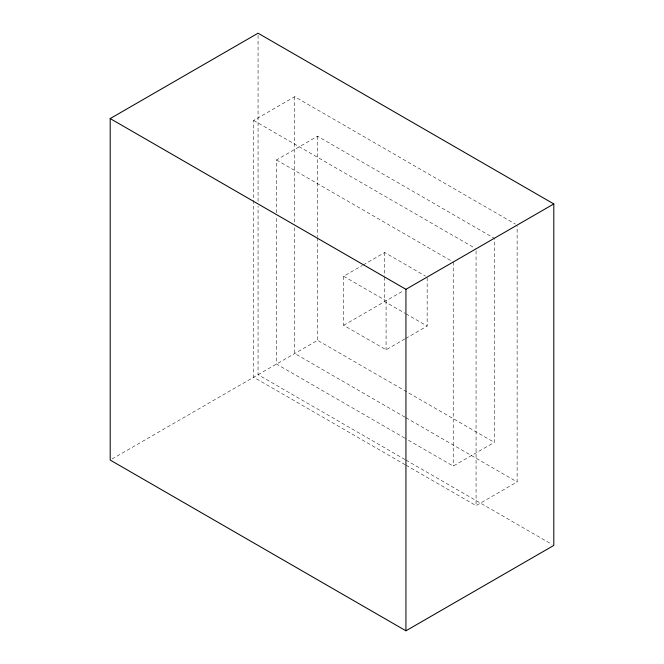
<?xml version="1.0" encoding="UTF-8"?>
<svg xmlns="http://www.w3.org/2000/svg" width="664" height="664" viewBox="0 0 664 664"><rect width="100%" height="100%" fill="white"/><g stroke="black" fill="none" stroke-linecap="round" stroke-linejoin="round"><path stroke-width="0.5" stroke-dasharray="3.32 2.49" d="M405.214 464.734L253.656 377.235L253.656 120.425L294.733 96.712L515.339 224.075M276.49 212.804L276.49 159.966L317.566 136.253L494.306 238.293L494.306 442.373L453.23 466.086L405.679 438.638M404.832 338.964L386.083 349.787L343.637 325.285L343.637 276.266L362.386 265.442M363.283 264.928L384.713 252.552L425.392 276.041M111.992 459.023L317.566 340.333L494.306 442.373M343.637 325.285L384.713 301.572L405.048 313.308M343.637 276.266L386.083 300.775L403.944 290.467M405.729 338.449L427.159 326.074L427.159 277.062M406.111 465.248L476.063 505.636L517.131 481.923L517.131 226.15M253.656 120.425L475.167 248.311M276.49 159.966L451.437 260.969M405.936 313.823L427.159 326.074M405.04 417.199L294.733 353.514L294.733 227.188M405.936 417.722L517.131 481.923M404.783 438.115L276.49 364.046L276.49 216.945M405.04 459.538L258.064 374.687L258.064 206.014M405.936 460.061L552.008 544.397M476.063 250.901L476.063 505.636M453.23 262.006L453.23 466.086M386.083 300.775L386.083 349.787M384.713 252.552L384.713 276.041M384.713 277.062L384.713 301.572M317.566 136.253L317.566 236.741M317.566 237.778L317.566 340.333M294.733 96.712L294.733 223.046M258.064 35.267L258.064 201.873"/><path stroke-width="1" d="M110.199 118.574L258.064 33.2L553.801 203.939L553.801 545.426L405.936 630.8L110.199 460.061L110.199 118.574L405.936 289.313L553.801 203.939M405.936 289.313L405.936 630.8"/></g></svg>
